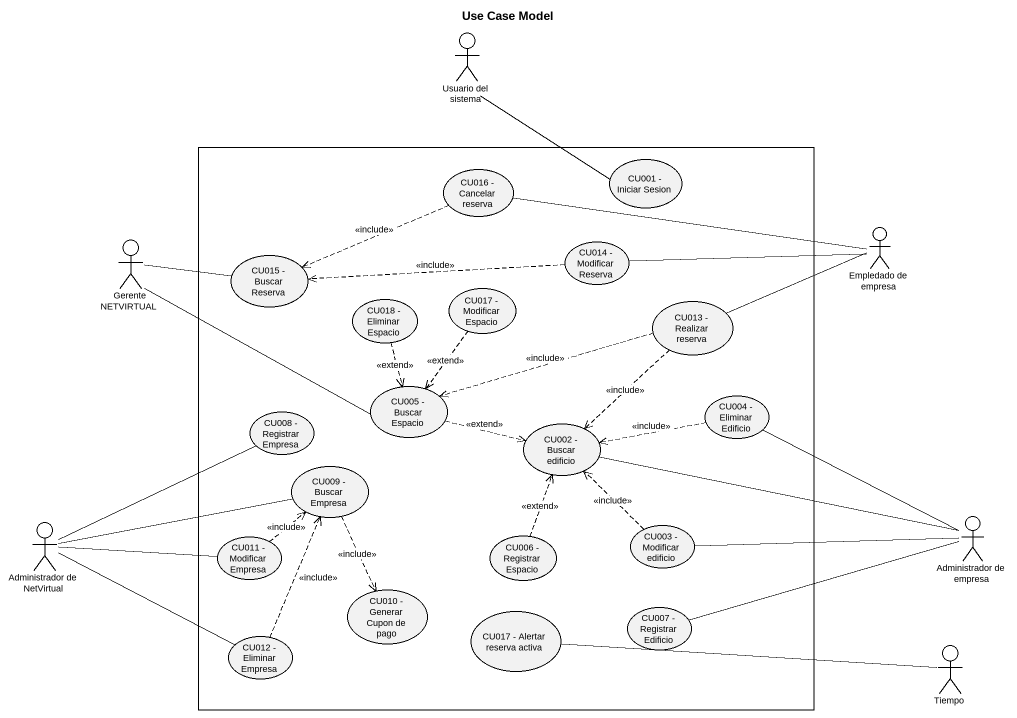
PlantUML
@startuml
title Use Case Model
actor "Usuario del sistema" as Usuario_del_sistema
rectangle " " as rectangle1 {
  usecase "CU001 - Iniciar Sesion" as CU001_Iniciar_Sesion
  usecase "CU016 - Cancelar reserva" as CU016_Cancelar_reserva
  usecase "CU014 - Modificar Reserva" as CU014_Modificar_Reserva
  usecase "CU015 - Buscar Reserva" as CU015_Buscar_Reserva
  usecase "CU018 - Eliminar Espacio" as CU018_Eliminar_Espacio
  usecase "CU017 - Modificar Espacio" as CU017_Modificar_Espacio
  usecase "CU013 - Realizar reserva" as CU013_Realizar_reserva
  usecase "CU005 - Buscar Espacio" as CU005_Buscar_Espacio
  usecase "CU004 - Eliminar Edificio" as CU004_Eliminar_Edificio
  usecase "CU008 - Registrar Empresa" as CU008_Registrar_Empresa
  usecase "CU002 - Buscar edificio" as CU002_Buscar_edificio
  usecase "CU009 - Buscar Empresa" as CU009_Buscar_Empresa
  usecase "CU011 - Modificar Empresa" as CU011_Modificar_Empresa
  usecase "CU006 - Registrar Espacio" as CU006_Registrar_Espacio
  usecase "CU003 - Modificar edificio" as CU003_Modificar_edificio
  usecase "CU010 - Generar Cupon de pago" as CU010_Generar_Cupon_de_pago
  usecase "CU017 - Alertar reserva activa" as CU017_Alertar_reserva_activa
  usecase "CU007 - Registrar Edificio" as CU007_Registrar_Edificio
  usecase "CU012 - Eliminar Empresa" as CU012_Eliminar_Empresa
}
actor "Gerente NETVIRTUAL" as Gerente_NETVIRTUAL
actor "Empledado de empresa" as Empledado_de_empresa
actor "Administrador de empresa" as Administrador_de_empresa
actor "Administrador de NetVirtual" as Administrador_de_NetVirtual
actor Tiempo
CU001_Iniciar_Sesion -up- Usuario_del_sistema
CU016_Cancelar_reserva .left.> CU015_Buscar_Reserva : <<include>>
CU014_Modificar_Reserva .left.> CU015_Buscar_Reserva : <<include>>
Empledado_de_empresa -left- CU016_Cancelar_reserva
Empledado_de_empresa -left- CU014_Modificar_Reserva
Empledado_de_empresa -left- CU013_Realizar_reserva
CU015_Buscar_Reserva -left- Gerente_NETVIRTUAL
CU018_Eliminar_Espacio ..> CU005_Buscar_Espacio : <<extend>>
CU017_Modificar_Espacio ..> CU005_Buscar_Espacio : <<extend>>
CU013_Realizar_reserva .left.> CU005_Buscar_Espacio : <<include>>
CU013_Realizar_reserva ..> CU002_Buscar_edificio : <<include>>
CU005_Buscar_Espacio -left- Gerente_NETVIRTUAL
CU005_Buscar_Espacio .right.> CU002_Buscar_edificio : <<extend>>
CU004_Eliminar_Edificio .left.> CU002_Buscar_edificio : <<include>>
CU009_Buscar_Empresa ..> CU010_Generar_Cupon_de_pago : <<include>>
Administrador_de_empresa -left- CU004_Eliminar_Edificio
Administrador_de_empresa -left- CU002_Buscar_edificio
Administrador_de_empresa -left- CU003_Modificar_edificio
Administrador_de_empresa -left- CU007_Registrar_Edificio
Administrador_de_NetVirtual -right- CU008_Registrar_Empresa
Administrador_de_NetVirtual -right- CU009_Buscar_Empresa
Administrador_de_NetVirtual -right- CU011_Modificar_Empresa
Administrador_de_NetVirtual -right- CU012_Eliminar_Empresa
CU011_Modificar_Empresa .up.> CU009_Buscar_Empresa : <<include>>
CU006_Registrar_Espacio .up.> CU002_Buscar_edificio : <<extend>>
CU003_Modificar_edificio .up.> CU002_Buscar_edificio : <<include>>
CU012_Eliminar_Empresa .up.> CU009_Buscar_Empresa : <<include>>
Tiempo -left- CU017_Alertar_reserva_activa
@enduml
